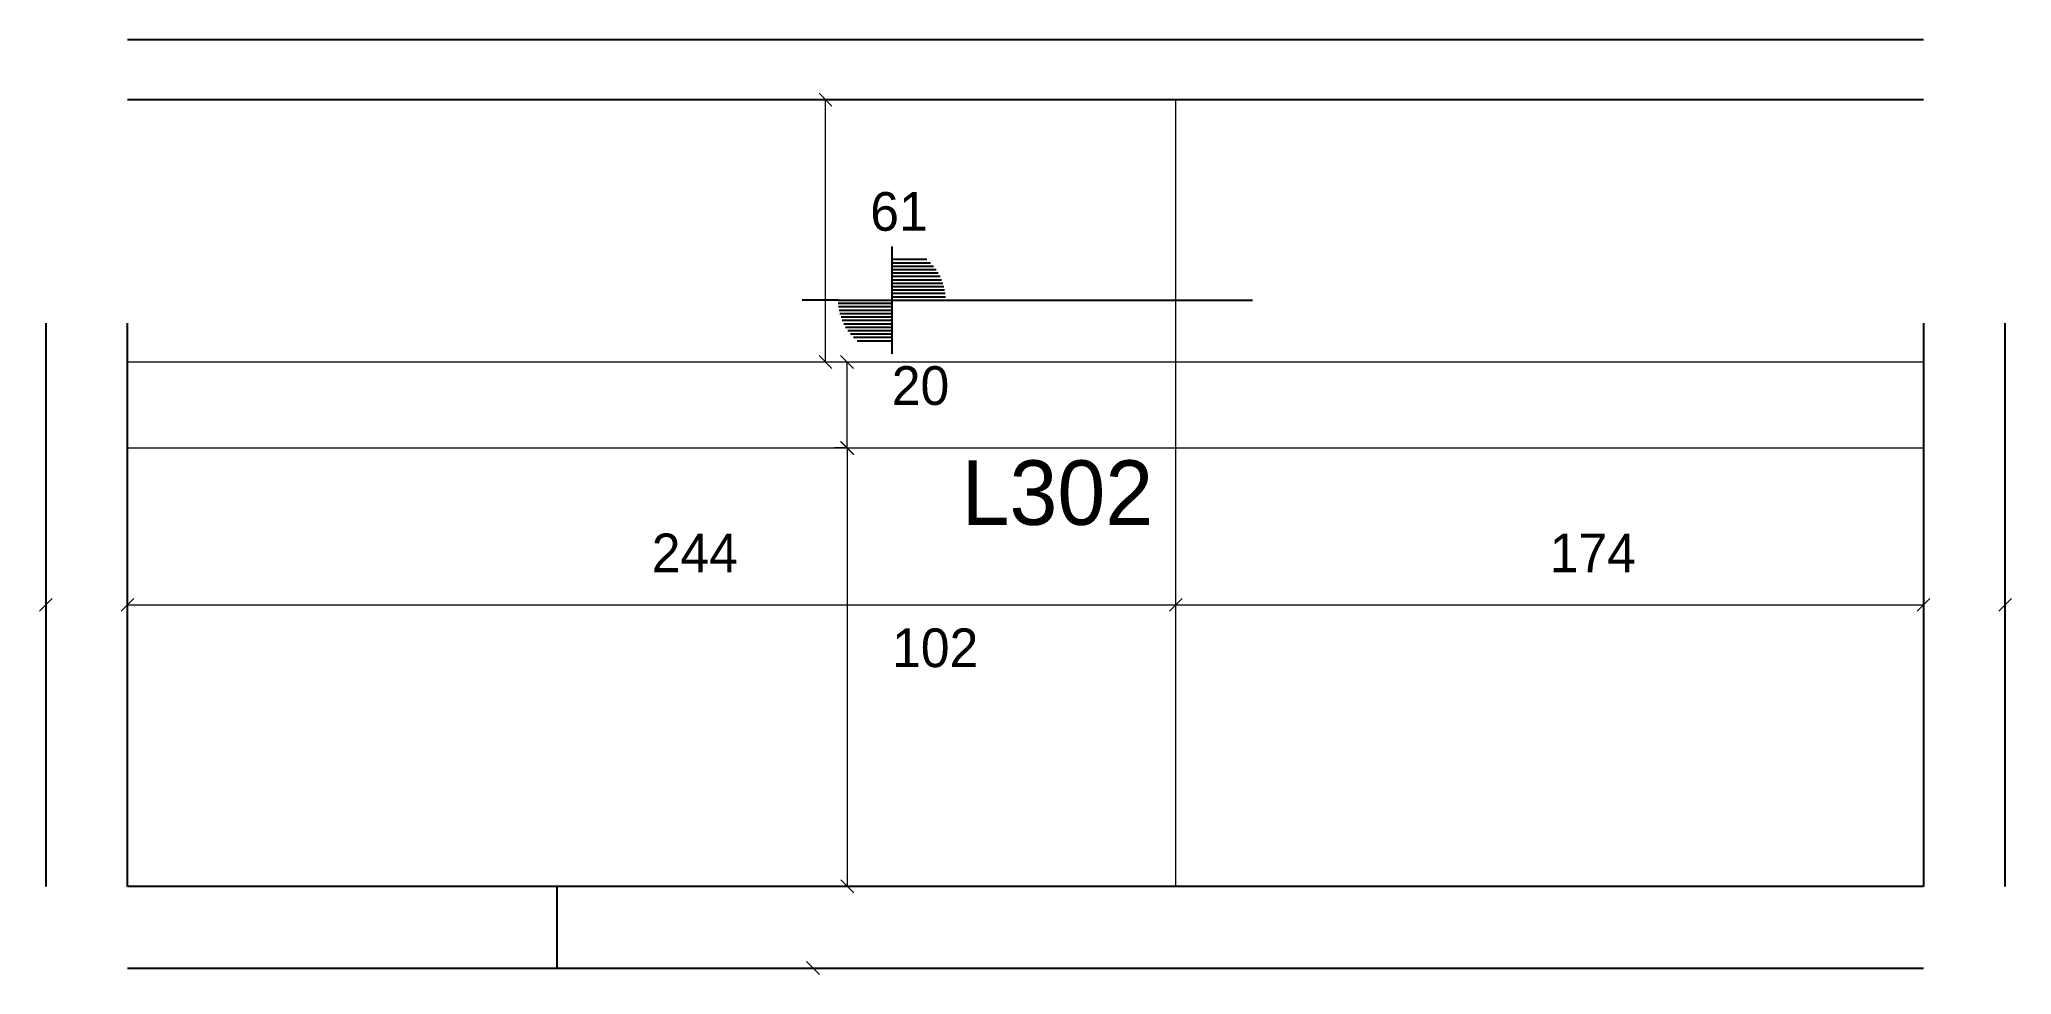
# Model space of a CAD drawing. Extents: x 3147 to 3606, y 2590 to 2808.
import ezdxf

# ---------------------------------------------------------------- set-up
doc = ezdxf.new("R2010")
doc.units = 0
for name, color, linetype in [('3', 3, 'Continuous'), ('4', 4, 'Continuous'), ('Painéis', 200, 'Continuous')]:
    doc.layers.add(name, color=color, linetype=linetype)

msp = doc.modelspace()

# ---------------------------------------------------------------- linework, layer by layer
at = {"layer": '3', "lineweight": 25}
for p, q in [((3167.07, 2807.94), (3585.07, 2807.94)), ((3167.07, 2793.94), (3585.07, 2793.94)), ((3344.98, 2759.8), (3344.98, 2734.8)), ((3344.98, 2756.82), (3353.09, 2756.82)), ((3344.98, 2756.02), (3353.94, 2756.02)), ((3344.98, 2755.23), (3354.65, 2755.23)), ((3344.98, 2754.44), (3355.25, 2754.44)), ((3344.98, 2753.65), (3355.75, 2753.65)), ((3344.98, 2752.85), (3356.18, 2752.85)), ((3344.98, 2752.06), (3356.54, 2752.06)), ((3344.98, 2751.27), (3356.84, 2751.27)), ((3344.98, 2750.47), (3357.07, 2750.47)), ((3344.98, 2749.68), (3357.25, 2749.68)), ((3332.48, 2747.3), (3324.06, 2747.3)), ((3332.48, 2747.3), (3357.48, 2747.3)), ((3344.98, 2746.51), (3332.48, 2746.51)), ((3344.98, 2745.72), (3332.58, 2745.72)), ((3344.98, 2744.92), (3332.71, 2744.92)), ((3344.98, 2748.89), (3357.38, 2748.89)), ((3344.98, 2748.1), (3357.48, 2748.1)), ((3357.48, 2747.3), (3428.91, 2747.3)), ((3344.98, 2744.13), (3332.89, 2744.13)), ((3344.98, 2743.34), (3333.13, 2743.34)), ((3344.98, 2742.55), (3333.42, 2742.55)), ((3344.98, 2741.75), (3333.78, 2741.75)), ((3344.98, 2740.96), (3334.21, 2740.96)), ((3344.98, 2740.17), (3334.72, 2740.17)), ((3344.98, 2739.37), (3335.32, 2739.37)), ((3344.98, 2738.58), (3336.03, 2738.58)), ((3344.98, 2737.79), (3336.88, 2737.79)), ((3267.07, 2591.94), (3267.07, 2610.94))]:
    msp.add_line(p, q, dxfattribs=at)
for points in [[(3148.07, 2741.94), (3148.07, 2610.94)], [(3167.07, 2610.94), (3167.07, 2741.94)], [(3585.07, 2741.94), (3585.07, 2610.94)], [(3604.07, 2610.94), (3604.07, 2741.94)], [(3585.07, 2610.94), (3167.07, 2610.94)], [(3167.07, 2591.94), (3585.07, 2591.94)]]:
    msp.add_lwpolyline(points, dxfattribs=at)
at = {"layer": 'Painéis', "lineweight": 18}
for p, q in [((3331.02, 2792.44), (3328.02, 2795.44)), ((3329.52, 2732.94), (3329.52, 2793.94)), ((3411.07, 2610.94), (3411.07, 2793.94)), ((3167.07, 2732.94), (3585.07, 2732.94)), ((3328.02, 2734.44), (3331.02, 2731.44)), ((3336.03, 2731.44), (3333.03, 2734.44)), ((3334.53, 2712.94), (3334.53, 2732.94)), ((3167.07, 2712.94), (3585.07, 2712.94)), ((3333.98, 2712.94), (3331.6, 2712.94)), ((3332.52, 2712.94), (3337.53, 2712.94)), ((3333.03, 2714.44), (3336.03, 2711.44)), ((3336.1, 2711.44), (3333.1, 2714.44)), ((3334.6, 2712.94), (3334.6, 2610.94)), ((3146.57, 2674.94), (3149.57, 2677.94)), ((3168.57, 2677.94), (3165.57, 2674.94)), ((3167.07, 2676.44), (3411.07, 2676.44)), ((3412.57, 2677.94), (3409.57, 2674.94)), ((3409.57, 2674.94), (3412.57, 2677.94)), ((3411.07, 2676.44), (3585.07, 2676.44)), ((3583.57, 2674.94), (3586.57, 2677.94)), ((3605.57, 2677.94), (3602.57, 2674.94)), ((3333.1, 2612.44), (3336.1, 2609.44)), ((3334.9, 2610.94), (3337.6, 2610.94)), ((3328.13, 2590.44), (3325.13, 2593.44))]:
    msp.add_line(p, q, dxfattribs=at)

# ---------------------------------------------------------------- texts
at = {"layer": '4'}
msp.add_text('L302', height=15, dxfattribs=at).set_placement((3361.18, 2695.03))
at = {"layer": 'Painéis'}
for s, p in [('61', (3339.93, 2763.44)), ('20', (3344.94, 2722.94)), ('244', (3289.07, 2684.01)), ('174', (3498.07, 2684.01)), ('102', (3345.01, 2661.94))]:
    msp.add_text(s, height=9, dxfattribs=at).set_placement(p)

doc.saveas('drawing.dxf')
